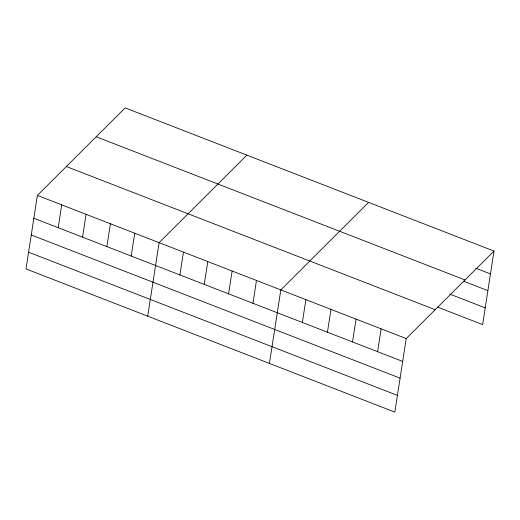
<?xml version="1.0" encoding="UTF-8"?>
<svg xmlns="http://www.w3.org/2000/svg" width="520" height="520" viewBox="0 0 520 520"><rect width="100%" height="100%" fill="white"/><g stroke="black" fill="none" stroke-linecap="round" stroke-linejoin="round"><path stroke-width="0.78" d="M37.382 195.416L26 268.938L394.843 412.1L406.224 338.585L494 251.062L125.158 107.9L37.382 195.416L406.224 338.585M58.188 227.702L61.724 204.867M82.531 237.146L86.067 214.311M106.88 246.597L110.409 223.763M131.222 256.048L134.758 233.214M147.719 316.18L159.101 242.665L246.877 155.142M179.907 274.944L183.443 252.109M204.25 284.394L207.786 261.56M228.592 293.846L232.128 271.011M252.941 303.29L256.471 280.456M269.438 363.428L280.82 289.906L368.596 202.391M302.361 322.478L305.897 299.644M327.444 332.209L330.98 309.381M352.528 341.946L356.057 319.111M377.604 351.683L381.141 328.848M494 251.062L482.619 324.584L437.619 307.119M475.709 268.171L490.464 273.897M96.194 136.78L465.036 279.949M463.535 281.177L487.877 290.628M449.8 294.112L485.206 307.86M66.346 166.536L435.188 309.699M33.846 218.25L402.688 361.419M31.259 234.975L400.101 378.144M28.587 252.207L397.429 395.375"/></g></svg>
